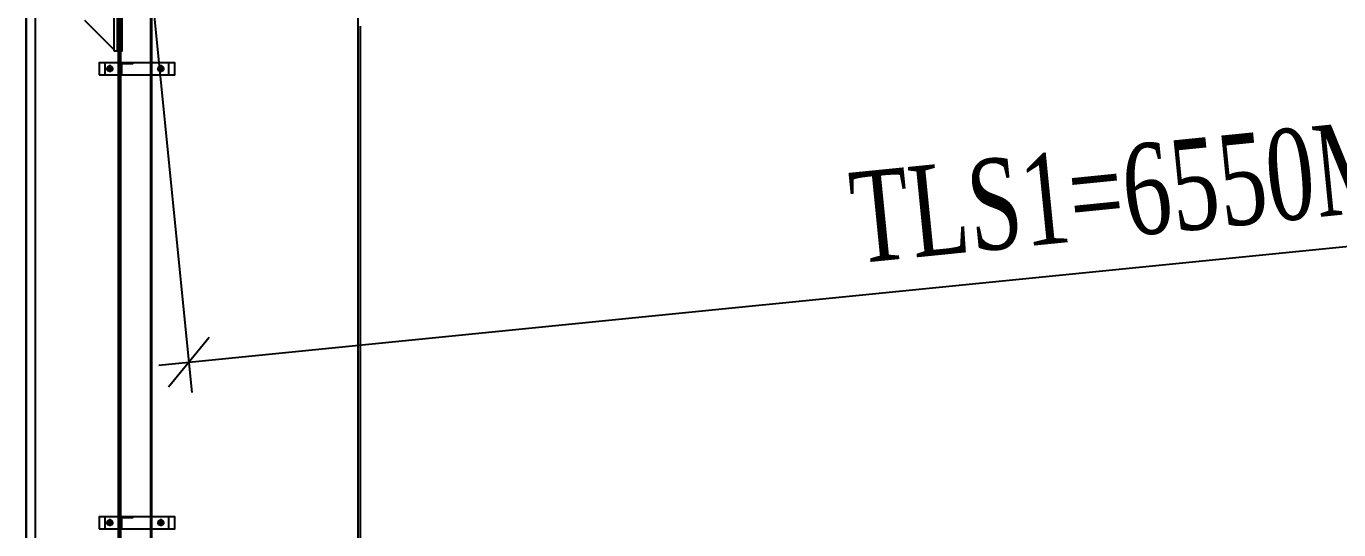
# Model space of a CAD drawing. Header units: inches. Extents: x 315041 to 662841, y -45540 to -35018.
# Drawn here: x 331554.58 to 331597.95, y -36265.71 to -36249.07 of the extents above; entities that cross this region are included whole.
import ezdxf

# ---------------------------------------------------------------- set-up
doc = ezdxf.new("R2010")
doc.units = ezdxf.units.IN
doc.header["$MEASUREMENT"] = 0
for name, color, linetype in [('2', 2, 'Continuous'), ('3', 3, 'Continuous'), ('DOWNPOUT', 52, 'Continuous')]:
    doc.layers.add(name, color=color, linetype=linetype)
doc.styles.add('ST1', font='times.ttf', dxfattribs={"width": 0.7})
doc.dimstyles.new('100', dxfattribs={"dimtxt": 3, "dimasz": 1.5, "dimexe": 1, "dimexo": 0, "dimgap": 1, "dimtad": 1, "dimdec": 0, "dimlfac": 100, "dimzin": 0, "dimdsep": 46, "dimtxsty": 'ST1', "dimblk": 'OBLIQUE', "dimcen": 1, "dimdle": 1, "dimclrd": 8, "dimclre": 8, "dimclrt": 3, "dimadec": 0, "dimazin": 0, "dimtfac": 1, "dimtdec": 0, "dimtix": 1, "dimtmove": 1, "dimatfit": 3, "dimfxl": 0, "dimtfill": 1, "dimtolj": 1, "dimtzin": 0, "dimlwd": -1, "dimlwe": -1, "dimarcsym": 1})

# ---------------------------------------------------------------- blocks, each defined once
blk = doc.blocks.new('_Oblique')
at = {"color": 0, "linetype": 'ByBlock', "lineweight": -2}
blk.add_line((-0.5, -0.5), (0.5, 0.5), dxfattribs=at)
blk = doc.blocks.new('*D785')
at = {"color": 8, "linetype": 'Continuous', "transparency": 16777216}
for p, q in [((331623.452, -36236.847), (331625.233, -36254.647)), ((331558.275, -36243.37), (331560.056, -36261.169)), ((331558.962, -36260.274), (331626.129, -36253.552))]:
    blk.add_line(p, q, dxfattribs=at)
at = {"layer": 'Defpoints', "color": 0, "transparency": 16777216}
for p in [(331623.452, -36236.847), (331558.275, -36243.37), (331625.134, -36253.652)]:
    blk.add_point(p, dxfattribs=at)
at = {"color": 8, "transparency": 16777216, "xscale": 1.5, "yscale": 1.5, "zscale": 1.5}
for p, rotation in [((331625.134, -36253.652), 5.714988377489519), ((331559.957, -36260.174), 185.7149883774895)]:
    blk.add_blockref('_Oblique', p, dxfattribs=dict(at, rotation=rotation))
at = {"color": 3, "transparency": 16777216, "insert": (331592.293, -36254.392), "char_height": 3, "attachment_point": 5, "rotation": 5.715, "style": 'ST1', "bg_fill": 3, "box_fill_scale": 1.25, "bg_fill_color": 256, "bg_fill_true_color": 13158600, "bg_fill_transparency": 11360740}
blk.add_mtext('\\A1;TLS1=6550MM', dxfattribs=at)

msp = doc.modelspace()

# ---------------------------------------------------------------- hatches: boundary and pattern name
h = msp.add_hatch()
h.set_pattern_fill('ANSI31', color=1, scale=0.15, style=0)
h.set_pattern_definition([(45, (321128.094796, -35095.135986), (-0.013258252147, 0.013258252147), [])])
edge = h.paths.add_edge_path()
edge.add_line((331558.1119, -36265.2771), (331557.7119, -36265.2771))
edge.add_line((331557.7119, -36265.2771), (331557.7119, -36265.6771))
edge.add_arc((331557.7119, -36265.6471), 0.03, 270, 360)
edge.add_line((331557.7419, -36265.6471), (331557.7419, -36265.3071))
edge.add_line((331557.7419, -36265.3071), (331558.0819, -36265.3071))
edge.add_arc((331558.0819, -36265.2771), 0.03, 270, 360)

# ---------------------------------------------------------------- linework, layer by layer
at = {"color": 2}
msp.add_lwpolyline([(331556.9864, -36265.6771), (331559.4864, -36265.6771), (331559.4864, -36265.2771), (331556.9864, -36265.2771)], close=True, dxfattribs=at)
at = {"color": 1}
msp.add_lwpolyline([(331558.1119, -36265.2771), (331557.7119, -36265.2771), (331557.7119, -36265.6771), (331557.7119, -36265.6771, 0.4142136), (331557.7419, -36265.6471), (331557.7419, -36265.3071), (331558.0819, -36265.3071, 0.4142136), (331558.1119, -36265.2771)], format="xyb", close=True, dxfattribs=at)
at = {"layer": '2', "color": 9}
for p, q in [((331565.5519, -36302.6429), (331565.5519, -36245.4704)), ((331557.7119, -36302.6429), (331557.7119, -36246.3784)), ((331557.4719, -36249.8371), (331556.5219, -36248.8871)), ((331565.6319, -36302.6429), (331565.6319, -36249.0704)), ((331557.6319, -36302.6429), (331557.6319, -36249.8871))]:
    msp.add_line(p, q, dxfattribs=at)
for points in [[(331557.6285, -36249.8871), (331557.7485, -36249.8871), (331557.7485, -36246.3784), (331557.6285, -36246.3784)], [(331557.4719, -36249.8871), (331557.5919, -36249.8871), (331557.5919, -36246.7871), (331557.4719, -36246.7871)]]:
    msp.add_lwpolyline(points, close=True, dxfattribs=at)
at = {"layer": '3'}
for points in [[(331554.5819, -36302.6429), (331554.5819, -36215.9898), (331554.8819, -36215.9898), (331554.8819, -36302.6429)], [(331554.5919, -36302.6429), (331554.5919, -36215.9998), (331554.8719, -36215.9998), (331554.8719, -36302.6429)]]:
    msp.add_lwpolyline(points, dxfattribs=at)
at = {"layer": 'DOWNPOUT', "color": 1, "true_color": 0xfa051e}
for p, q in [((331557.3419, -36250.3513), (331557.3419, -36250.5916)), ((331557.2139, -36250.4771), (331557.4611, -36250.4771)), ((331557.2139, -36265.4771), (331557.4611, -36265.4771)), ((331557.3419, -36265.3513), (331557.3419, -36265.5916)), ((331558.9026, -36265.4771), (331559.1498, -36265.4771)), ((331559.0306, -36265.3513), (331559.0306, -36265.5916))]:
    msp.add_line(p, q, dxfattribs=at)
at = {"layer": 'DOWNPOUT', "color": 222}
msp.add_lwpolyline([(331557.6653, -36286.0939), (331557.6653, -36246.9669), (331557.631, -36246.8649), (331557.631, -36246.0921)], dxfattribs=at)
at = {"layer": 'DOWNPOUT', "color": 1, "true_color": 0xfa051e}
msp.add_lwpolyline([(331557.1828, -36265.6771), (331559.29, -36265.6771), (331559.29, -36265.2771), (331557.1828, -36265.2771)], close=True, dxfattribs=at)
for centre, radius in [((331557.3419, -36250.4771), 0.09), ((331557.3419, -36250.4771), 0.06), ((331557.3419, -36265.4771), 0.09), ((331557.3419, -36265.4771), 0.06), ((331559.0306, -36265.4771), 0.09), ((331559.0306, -36265.4771), 0.06)]:
    msp.add_circle(centre, radius, dxfattribs=at)

# ---------------------------------------------------------------- next in the draw order: dimensions: what is measured, and where the dimension line sits
dim = msp.add_aligned_dim(p1=(331558.2748, -36243.37), p2=(331623.4522, -36236.8472), distance=-16.8884, text='TLS1=<>MM', dimstyle='100')
dim.commit()
dim.dimension.update_dxf_attribs({"geometry": '*D785', "text_midpoint": (331592.293, -36254.3921)})

# ---------------------------------------------------------------- next in the draw order: hatches: boundary and pattern name
h = msp.add_hatch()
h.set_pattern_fill('ANSI31', color=1, scale=0.15, style=0)
h.set_pattern_definition([(45, (321128.094796, -35080.135986), (-0.013258252147, 0.013258252147), [])])
edge = h.paths.add_edge_path()
edge.add_line((331558.1119, -36250.2771), (331557.7119, -36250.2771))
edge.add_line((331557.7119, -36250.2771), (331557.7119, -36250.6771))
edge.add_arc((331557.7119, -36250.6471), 0.03, 270, 360)
edge.add_line((331557.7419, -36250.6471), (331557.7419, -36250.3071))
edge.add_line((331557.7419, -36250.3071), (331558.0819, -36250.3071))
edge.add_arc((331558.0819, -36250.2771), 0.03, 270, 360)

# ---------------------------------------------------------------- next in the draw order: linework, layer by layer
at = {"color": 2}
msp.add_lwpolyline([(331556.9864, -36250.6771), (331559.4864, -36250.6771), (331559.4864, -36250.2771), (331556.9864, -36250.2771)], close=True, dxfattribs=at)
at = {"color": 1}
msp.add_lwpolyline([(331558.1119, -36250.2771), (331557.7119, -36250.2771), (331557.7119, -36250.6771), (331557.7119, -36250.6771, 0.4142136), (331557.7419, -36250.6471), (331557.7419, -36250.3071), (331558.0819, -36250.3071, 0.4142136), (331558.1119, -36250.2771)], format="xyb", close=True, dxfattribs=at)
at = {"layer": 'DOWNPOUT', "color": 1, "true_color": 0xfa051e}
for p, q in [((331559.0306, -36250.3513), (331559.0306, -36250.5916)), ((331558.9026, -36250.4771), (331559.1498, -36250.4771))]:
    msp.add_line(p, q, dxfattribs=at)
at = {"layer": 'DOWNPOUT', "color": 222}
msp.add_lwpolyline([(331558.7314, -36286.0939), (331558.7314, -36246.9729), (331558.7657, -36246.8708), (331558.7657, -36246.0921), (331557.5944, -36246.0921), (331557.5944, -36246.8708), (331557.6287, -36246.9729), (331557.6287, -36286.0939)], close=True, dxfattribs=at)
msp.add_lwpolyline([(331558.6948, -36286.0939), (331558.6948, -36246.9846), (331558.7291, -36246.8825), (331558.7291, -36246.1098)], dxfattribs=at)
at = {"layer": 'DOWNPOUT', "color": 1, "true_color": 0xfa051e}
msp.add_lwpolyline([(331557.1828, -36250.6771), (331559.29, -36250.6771), (331559.29, -36250.2771), (331557.1828, -36250.2771)], close=True, dxfattribs=at)
for radius in [0.09, 0.06]:
    msp.add_circle((331559.0306, -36250.4771), radius, dxfattribs=at)

doc.saveas('drawing.dxf')
